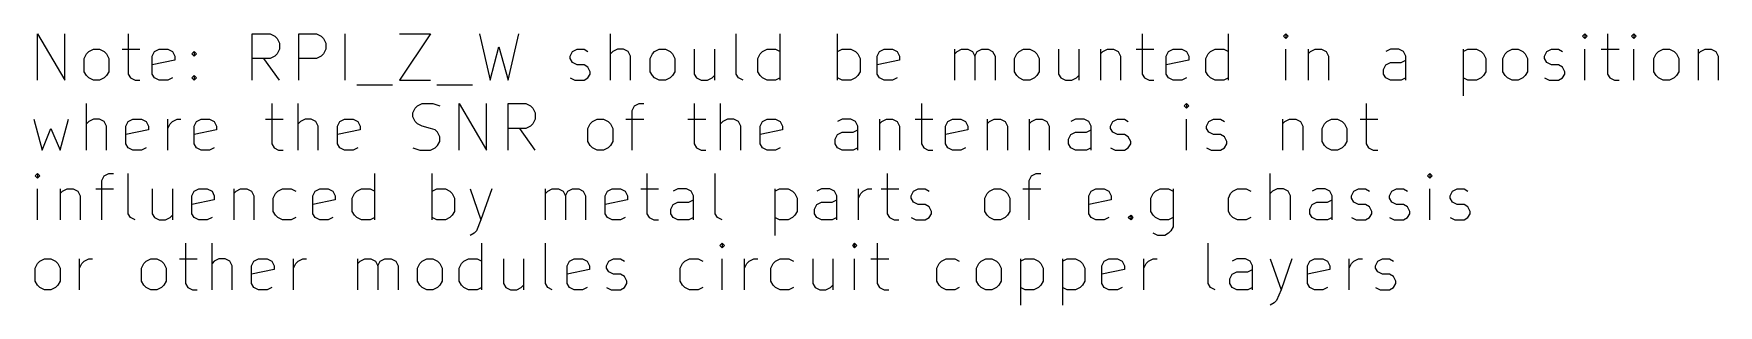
# Model space of a CAD drawing. Extents: x 10 to 287, y -200 to -10.
# Drawn here: x 164.1 to 219.3, y -70.3 to -61.4 of the extents above; entities that cross this region are included whole.
import ezdxf

# ---------------------------------------------------------------- set-up
doc = ezdxf.new("R2010")
doc.units = 0
doc.header["$MEASUREMENT"] = 0
doc.layers.add('WHITE', color=7, linetype='CONTINUOUS')

msp = doc.modelspace()

# ---------------------------------------------------------------- linework, layer by layer
at = {"layer": 'White'}
for p, q in [((164.186, -62.9158), (164.186, -61.3918)), ((164.186, -61.3918), (165.075, -62.9158)), ((165.075, -62.9158), (165.075, -61.3918)), ((167.157, -61.3918), (167.157, -62.7126)), ((171.221, -62.9158), (171.221, -61.3918)), ((171.221, -61.3918), (171.806, -61.3918)), ((171.806, -61.3918), (171.958, -61.468)), ((171.958, -61.468), (172.034, -61.5442)), ((172.034, -61.5442), (172.11, -61.6966)), ((172.11, -61.6966), (172.11, -61.8998)), ((172.745, -62.9158), (172.745, -61.3918)), ((172.745, -61.3918), (173.33, -61.3918)), ((173.33, -61.3918), (173.482, -61.468)), ((173.482, -61.468), (173.558, -61.5442)), ((173.558, -61.5442), (173.634, -61.6966)), ((173.634, -61.6966), (173.634, -61.8998)), ((174.269, -62.9158), (174.269, -61.3918)), ((176.047, -61.3918), (177.063, -61.3918)), ((177.063, -61.3918), (176.047, -62.9158)), ((178.664, -61.3918), (179.019, -62.9158)), ((179.603, -62.9158), (179.959, -61.3918)), ((182.956, -62.9158), (182.956, -61.3918)), ((187.071, -62.7126), (187.071, -61.3918)), ((188.519, -62.9158), (188.519, -61.3918)), ((190.398, -62.9158), (190.398, -61.3918)), ((200.381, -61.3918), (200.381, -62.7126)), ((203.2, -62.9158), (203.2, -61.3918)), ((205.08, -61.3918), (205.003, -61.468)), ((205.003, -61.468), (205.08, -61.5442)), ((205.156, -61.468), (205.08, -61.3918)), ((205.08, -61.3918), (205.08, -61.5442)), ((205.08, -61.5442), (205.156, -61.468)), ((214.884, -61.3918), (214.808, -61.468)), ((214.808, -61.468), (214.884, -61.5442)), ((214.96, -61.468), (214.884, -61.3918)), ((214.884, -61.3918), (214.884, -61.5442)), ((214.884, -61.5442), (214.96, -61.468)), ((215.621, -61.3918), (215.621, -62.7126)), ((216.484, -61.3918), (216.408, -61.468)), ((216.408, -61.468), (216.484, -61.5442)), ((216.56, -61.468), (216.484, -61.3918)), ((216.484, -61.3918), (216.484, -61.5442)), ((216.484, -61.5442), (216.56, -61.468)), ((165.71, -62.2046), (165.786, -62.0522)), ((165.71, -62.6364), (165.71, -62.2046)), ((165.786, -62.0522), (165.862, -61.976)), ((165.862, -61.976), (166.014, -61.8998)), ((166.014, -61.8998), (166.218, -61.8998)), ((166.218, -61.8998), (166.37, -61.976)), ((166.37, -61.976), (166.446, -62.0522)), ((166.446, -62.0522), (166.522, -62.2046)), ((166.522, -62.2046), (166.522, -62.6364)), ((166.954, -61.8998), (167.538, -61.8998)), ((167.945, -62.1284), (168.021, -61.976)), ((167.945, -62.7126), (167.945, -62.1284)), ((168.681, -62.2554), (167.945, -62.4078)), ((168.021, -61.976), (168.173, -61.8998)), ((168.173, -61.8998), (168.453, -61.8998)), ((168.453, -61.8998), (168.605, -61.976)), ((168.605, -61.976), (168.681, -62.1284)), ((168.681, -62.1284), (168.681, -62.2554)), ((169.24, -62.0522), (169.316, -61.976)), ((169.316, -62.1284), (169.24, -62.0522)), ((169.316, -61.976), (169.393, -62.0522)), ((169.316, -61.976), (169.316, -62.1284)), ((169.393, -62.0522), (169.316, -62.1284)), ((171.806, -62.2046), (171.221, -62.2046)), ((172.11, -62.9158), (171.602, -62.2046)), ((171.958, -62.1284), (171.806, -62.2046)), ((172.034, -62.0522), (171.958, -62.1284)), ((172.11, -61.8998), (172.034, -62.0522)), ((173.33, -62.2046), (172.745, -62.2046)), ((173.482, -62.1284), (173.33, -62.2046)), ((173.558, -62.0522), (173.482, -62.1284)), ((173.634, -61.8998), (173.558, -62.0522)), ((179.019, -62.9158), (179.299, -61.8236)), ((179.299, -61.8236), (179.603, -62.9158)), ((181.635, -62.1284), (181.712, -61.976)), ((181.635, -62.2046), (181.635, -62.1284)), ((181.712, -62.3316), (181.635, -62.2046)), ((181.712, -61.976), (181.864, -61.8998)), ((181.864, -62.4078), (181.712, -62.3316)), ((181.864, -61.8998), (182.093, -61.8998)), ((182.093, -61.8998), (182.22, -61.976)), ((183.032, -61.976), (182.956, -62.0522)), ((183.185, -61.8998), (183.032, -61.976)), ((183.388, -61.8998), (183.185, -61.8998)), ((183.54, -61.976), (183.388, -61.8998)), ((183.617, -62.1284), (183.54, -61.976)), ((183.617, -62.9158), (183.617, -62.1284)), ((184.252, -62.2046), (184.328, -62.0522)), ((184.252, -62.6364), (184.252, -62.2046)), ((184.328, -62.0522), (184.404, -61.976)), ((184.404, -61.976), (184.556, -61.8998)), ((184.556, -61.8998), (184.76, -61.8998)), ((184.76, -61.8998), (184.912, -61.976)), ((184.912, -61.976), (184.988, -62.0522)), ((184.988, -62.0522), (185.064, -62.2046)), ((185.064, -62.2046), (185.064, -62.6364)), ((185.699, -61.8998), (185.699, -62.7126)), ((186.36, -61.8998), (186.36, -62.9158)), ((187.782, -62.2046), (187.858, -62.0522)), ((187.782, -62.6364), (187.782, -62.2046)), ((187.858, -62.0522), (187.935, -61.976)), ((187.935, -61.976), (188.087, -61.8998)), ((188.087, -61.8998), (188.366, -61.8998)), ((188.366, -61.8998), (188.519, -61.976)), ((190.398, -61.976), (190.551, -61.8998)), ((190.551, -61.8998), (190.83, -61.8998)), ((190.83, -61.8998), (190.983, -61.976)), ((190.983, -61.976), (191.059, -62.0522)), ((191.059, -62.0522), (191.135, -62.2046)), ((191.135, -62.2046), (191.135, -62.6364)), ((191.694, -62.1284), (191.77, -61.976)), ((191.694, -62.7126), (191.694, -62.1284)), ((192.43, -62.2554), (191.694, -62.4078)), ((191.77, -61.976), (191.922, -61.8998)), ((191.922, -61.8998), (192.202, -61.8998)), ((192.202, -61.8998), (192.354, -61.976)), ((192.354, -61.976), (192.43, -62.1284)), ((192.43, -62.1284), (192.43, -62.2554)), ((194.234, -62.9158), (194.234, -61.8998)), ((194.234, -62.0522), (194.31, -61.976)), ((194.31, -61.976), (194.462, -61.8998)), ((194.462, -61.8998), (194.666, -61.8998)), ((194.666, -61.8998), (194.818, -61.976)), ((194.818, -61.976), (194.894, -62.1284)), ((194.894, -62.1284), (194.97, -61.976)), ((194.894, -62.1284), (194.894, -62.9158)), ((194.97, -61.976), (195.123, -61.8998)), ((195.123, -61.8998), (195.326, -61.8998)), ((195.326, -61.8998), (195.478, -61.976)), ((195.478, -61.976), (195.555, -62.1284)), ((195.555, -62.1284), (195.555, -62.9158)), ((196.19, -62.2046), (196.266, -62.0522)), ((196.19, -62.6364), (196.19, -62.2046)), ((196.266, -62.0522), (196.342, -61.976)), ((196.342, -61.976), (196.494, -61.8998)), ((196.494, -61.8998), (196.698, -61.8998)), ((196.698, -61.8998), (196.85, -61.976)), ((196.85, -61.976), (196.926, -62.0522)), ((196.926, -62.0522), (197.002, -62.2046)), ((197.002, -62.2046), (197.002, -62.6364)), ((197.637, -61.8998), (197.637, -62.7126)), ((198.298, -61.8998), (198.298, -62.9158)), ((199.009, -61.8998), (199.009, -62.9158)), ((199.009, -62.0522), (199.085, -61.976)), ((199.085, -61.976), (199.238, -61.8998)), ((199.238, -61.8998), (199.441, -61.8998)), ((199.441, -61.8998), (199.593, -61.976)), ((199.593, -61.976), (199.669, -62.1284)), ((199.669, -62.1284), (199.669, -62.9158)), ((200.177, -61.8998), (200.762, -61.8998)), ((201.168, -62.1284), (201.244, -61.976)), ((201.168, -62.7126), (201.168, -62.1284)), ((201.905, -62.2554), (201.168, -62.4078)), ((201.244, -61.976), (201.397, -61.8998)), ((201.397, -61.8998), (201.676, -61.8998)), ((201.676, -61.8998), (201.828, -61.976)), ((201.828, -61.976), (201.905, -62.1284)), ((201.905, -62.1284), (201.905, -62.2554)), ((202.463, -62.2046), (202.54, -62.0522)), ((202.463, -62.6364), (202.463, -62.2046)), ((202.54, -62.0522), (202.616, -61.976)), ((202.616, -61.976), (202.768, -61.8998)), ((202.768, -61.8998), (203.048, -61.8998)), ((203.048, -61.8998), (203.2, -61.976)), ((205.08, -62.9158), (205.08, -61.8998)), ((205.816, -61.8998), (205.816, -62.9158)), ((205.816, -62.0522), (205.892, -61.976)), ((205.892, -61.976), (206.045, -61.8998)), ((206.045, -61.8998), (206.248, -61.8998)), ((206.248, -61.8998), (206.4, -61.976)), ((206.4, -61.976), (206.477, -62.1284)), ((206.477, -62.1284), (206.477, -62.9158)), ((208.509, -61.8998), (208.356, -61.976)), ((208.356, -62.4078), (208.509, -62.3316)), ((208.788, -61.8998), (208.509, -61.8998)), ((208.509, -62.3316), (208.864, -62.3316)), ((208.94, -61.976), (208.788, -61.8998)), ((208.864, -62.3316), (209.017, -62.2554)), ((209.017, -62.1284), (208.94, -61.976)), ((209.017, -62.9158), (209.017, -62.1284)), ((210.896, -61.8998), (210.896, -63.4238)), ((210.896, -61.976), (211.049, -61.8998)), ((211.049, -61.8998), (211.328, -61.8998)), ((211.328, -61.8998), (211.48, -61.976)), ((211.48, -61.976), (211.557, -62.0522)), ((211.557, -62.0522), (211.633, -62.2046)), ((211.633, -62.2046), (211.633, -62.6364)), ((212.192, -62.2046), (212.268, -62.0522)), ((212.192, -62.6364), (212.192, -62.2046)), ((212.268, -62.0522), (212.344, -61.976)), ((212.344, -61.976), (212.496, -61.8998)), ((212.496, -61.8998), (212.7, -61.8998)), ((212.7, -61.8998), (212.852, -61.976)), ((212.852, -61.976), (212.928, -62.0522)), ((212.928, -62.0522), (213.004, -62.2046)), ((213.004, -62.2046), (213.004, -62.6364)), ((213.563, -62.1284), (213.639, -61.976)), ((213.563, -62.2046), (213.563, -62.1284)), ((213.639, -62.3316), (213.563, -62.2046)), ((213.639, -61.976), (213.792, -61.8998)), ((213.792, -62.4078), (213.639, -62.3316)), ((213.792, -61.8998), (214.02, -61.8998)), ((214.02, -61.8998), (214.147, -61.976)), ((214.884, -62.9158), (214.884, -61.8998)), ((215.417, -61.8998), (216.002, -61.8998)), ((216.484, -62.9158), (216.484, -61.8998)), ((217.145, -62.2046), (217.221, -62.0522)), ((217.145, -62.6364), (217.145, -62.2046)), ((217.221, -62.0522), (217.297, -61.976)), ((217.297, -61.976), (217.449, -61.8998)), ((217.449, -61.8998), (217.653, -61.8998)), ((217.653, -61.8998), (217.805, -61.976)), ((217.805, -61.976), (217.881, -62.0522)), ((217.881, -62.0522), (217.957, -62.2046)), ((217.957, -62.2046), (217.957, -62.6364)), ((218.592, -61.8998), (218.592, -62.9158)), ((218.592, -62.0522), (218.669, -61.976)), ((218.669, -61.976), (218.821, -61.8998)), ((218.821, -61.8998), (219.024, -61.8998)), ((219.024, -61.8998), (219.177, -61.976)), ((219.177, -61.976), (219.253, -62.1284)), ((219.253, -62.1284), (219.253, -62.9158)), ((165.786, -62.7634), (165.71, -62.6364)), ((165.862, -62.8396), (165.786, -62.7634)), ((166.014, -62.9158), (165.862, -62.8396)), ((166.218, -62.9158), (166.014, -62.9158)), ((166.37, -62.8396), (166.218, -62.9158)), ((166.446, -62.7634), (166.37, -62.8396)), ((166.522, -62.6364), (166.446, -62.7634)), ((167.157, -62.7126), (167.234, -62.8396)), ((167.234, -62.8396), (167.386, -62.9158)), ((167.386, -62.9158), (167.538, -62.9158)), ((168.021, -62.8396), (167.945, -62.7126)), ((168.173, -62.9158), (168.021, -62.8396)), ((168.453, -62.9158), (168.173, -62.9158)), ((168.605, -62.8396), (168.453, -62.9158)), ((169.24, -62.8396), (169.316, -62.7634)), ((169.316, -62.9158), (169.24, -62.8396)), ((169.316, -62.7634), (169.393, -62.8396)), ((169.316, -62.7634), (169.316, -62.9158)), ((169.393, -62.8396), (169.316, -62.9158)), ((176.047, -62.9158), (177.063, -62.9158)), ((181.635, -62.8396), (181.788, -62.9158)), ((181.788, -62.9158), (182.093, -62.9158)), ((182.093, -62.4078), (181.864, -62.4078)), ((182.22, -62.484), (182.093, -62.4078)), ((182.093, -62.9158), (182.22, -62.8396)), ((182.296, -62.6364), (182.22, -62.484)), ((182.22, -62.8396), (182.296, -62.7126)), ((182.296, -62.7126), (182.296, -62.6364)), ((184.328, -62.7634), (184.252, -62.6364)), ((184.404, -62.8396), (184.328, -62.7634)), ((184.556, -62.9158), (184.404, -62.8396)), ((184.76, -62.9158), (184.556, -62.9158)), ((184.912, -62.8396), (184.76, -62.9158)), ((184.988, -62.7634), (184.912, -62.8396)), ((185.064, -62.6364), (184.988, -62.7634)), ((185.699, -62.7126), (185.776, -62.8396)), ((185.776, -62.8396), (185.928, -62.9158)), ((185.928, -62.9158), (186.131, -62.9158)), ((186.131, -62.9158), (186.284, -62.8396)), ((186.284, -62.8396), (186.36, -62.7634)), ((187.147, -62.8396), (187.071, -62.7126)), ((187.3, -62.9158), (187.147, -62.8396)), ((187.858, -62.7634), (187.782, -62.6364)), ((187.935, -62.8396), (187.858, -62.7634)), ((188.087, -62.9158), (187.935, -62.8396)), ((188.366, -62.9158), (188.087, -62.9158)), ((188.519, -62.8396), (188.366, -62.9158)), ((190.551, -62.9158), (190.398, -62.8396)), ((190.83, -62.9158), (190.551, -62.9158)), ((190.983, -62.8396), (190.83, -62.9158)), ((191.059, -62.7634), (190.983, -62.8396)), ((191.135, -62.6364), (191.059, -62.7634)), ((191.77, -62.8396), (191.694, -62.7126)), ((191.922, -62.9158), (191.77, -62.8396)), ((192.202, -62.9158), (191.922, -62.9158)), ((192.354, -62.8396), (192.202, -62.9158)), ((196.266, -62.7634), (196.19, -62.6364)), ((196.342, -62.8396), (196.266, -62.7634)), ((196.494, -62.9158), (196.342, -62.8396)), ((196.698, -62.9158), (196.494, -62.9158)), ((196.85, -62.8396), (196.698, -62.9158)), ((196.926, -62.7634), (196.85, -62.8396)), ((197.002, -62.6364), (196.926, -62.7634)), ((197.637, -62.7126), (197.714, -62.8396)), ((197.714, -62.8396), (197.866, -62.9158)), ((197.866, -62.9158), (198.069, -62.9158)), ((198.069, -62.9158), (198.222, -62.8396)), ((198.222, -62.8396), (198.298, -62.7634)), ((200.381, -62.7126), (200.457, -62.8396)), ((200.457, -62.8396), (200.609, -62.9158)), ((200.609, -62.9158), (200.762, -62.9158)), ((201.244, -62.8396), (201.168, -62.7126)), ((201.397, -62.9158), (201.244, -62.8396)), ((201.676, -62.9158), (201.397, -62.9158)), ((201.828, -62.8396), (201.676, -62.9158)), ((202.54, -62.7634), (202.463, -62.6364)), ((202.616, -62.8396), (202.54, -62.7634)), ((202.768, -62.9158), (202.616, -62.8396)), ((203.048, -62.9158), (202.768, -62.9158)), ((203.2, -62.8396), (203.048, -62.9158)), ((208.28, -62.5602), (208.356, -62.4078)), ((208.28, -62.7126), (208.28, -62.5602)), ((208.356, -62.8396), (208.28, -62.7126)), ((208.509, -62.9158), (208.356, -62.8396)), ((208.864, -62.9158), (208.509, -62.9158)), ((209.017, -62.8396), (208.864, -62.9158)), ((211.049, -62.9158), (210.896, -62.8396)), ((211.328, -62.9158), (211.049, -62.9158)), ((211.48, -62.8396), (211.328, -62.9158)), ((211.557, -62.7634), (211.48, -62.8396)), ((211.633, -62.6364), (211.557, -62.7634)), ((212.268, -62.7634), (212.192, -62.6364)), ((212.344, -62.8396), (212.268, -62.7634)), ((212.496, -62.9158), (212.344, -62.8396)), ((212.7, -62.9158), (212.496, -62.9158)), ((212.852, -62.8396), (212.7, -62.9158)), ((212.928, -62.7634), (212.852, -62.8396)), ((213.004, -62.6364), (212.928, -62.7634)), ((213.563, -62.8396), (213.716, -62.9158)), ((213.716, -62.9158), (214.02, -62.9158)), ((214.02, -62.4078), (213.792, -62.4078)), ((214.147, -62.484), (214.02, -62.4078)), ((214.02, -62.9158), (214.147, -62.8396)), ((214.224, -62.6364), (214.147, -62.484)), ((214.147, -62.8396), (214.224, -62.7126)), ((214.224, -62.7126), (214.224, -62.6364)), ((215.621, -62.7126), (215.697, -62.8396)), ((215.697, -62.8396), (215.849, -62.9158)), ((215.849, -62.9158), (216.002, -62.9158)), ((217.221, -62.7634), (217.145, -62.6364)), ((217.297, -62.8396), (217.221, -62.7634)), ((217.449, -62.9158), (217.297, -62.8396)), ((217.653, -62.9158), (217.449, -62.9158)), ((217.805, -62.8396), (217.653, -62.9158)), ((217.881, -62.7634), (217.805, -62.8396)), ((217.957, -62.6364), (217.881, -62.7634)), ((174.65, -63.0682), (175.819, -63.0682)), ((177.267, -63.0682), (178.435, -63.0682)), ((165.786, -65.2018), (165.786, -63.6778)), ((171.856, -63.6778), (171.856, -64.9986)), ((172.72, -65.2018), (172.72, -63.6778)), ((176.479, -63.9826), (176.555, -63.8302)), ((176.479, -64.1096), (176.479, -63.9826)), ((176.555, -63.8302), (176.632, -63.754)), ((176.632, -63.754), (176.784, -63.6778)), ((176.784, -63.6778), (177.14, -63.6778)), ((177.14, -63.6778), (177.368, -63.754)), ((178.003, -65.2018), (178.003, -63.6778)), ((178.003, -63.6778), (178.892, -65.2018)), ((178.892, -65.2018), (178.892, -63.6778)), ((179.603, -65.2018), (179.603, -63.6778)), ((179.603, -63.6778), (180.188, -63.6778)), ((180.188, -63.6778), (180.34, -63.754)), ((180.34, -63.754), (180.416, -63.8302)), ((180.416, -63.8302), (180.492, -63.9826)), ((180.492, -63.9826), (180.492, -64.1858)), ((183.667, -63.9064), (183.744, -63.754)), ((183.667, -65.2018), (183.667, -63.9064)), ((183.744, -63.754), (183.896, -63.6778)), ((183.896, -63.6778), (184.048, -63.6778)), ((185.699, -63.6778), (185.699, -64.9986)), ((186.563, -65.2018), (186.563, -63.6778)), ((193.142, -63.6778), (193.142, -64.9986)), ((201.828, -63.6778), (201.752, -63.754)), ((201.752, -63.754), (201.828, -63.8302)), ((201.905, -63.754), (201.828, -63.6778)), ((201.828, -63.6778), (201.828, -63.8302)), ((201.828, -63.8302), (201.905, -63.754)), ((207.721, -63.6778), (207.721, -64.9986)), ((164.059, -64.1858), (164.338, -65.2018)), ((164.338, -65.2018), (164.617, -64.4906)), ((164.617, -64.4906), (164.922, -65.2018)), ((164.922, -65.2018), (165.202, -64.1858)), ((165.862, -64.262), (165.786, -64.3382)), ((166.014, -64.1858), (165.862, -64.262)), ((166.218, -64.1858), (166.014, -64.1858)), ((166.37, -64.262), (166.218, -64.1858)), ((166.446, -64.4144), (166.37, -64.262)), ((166.446, -65.2018), (166.446, -64.4144)), ((167.081, -64.4144), (167.157, -64.262)), ((167.081, -64.9986), (167.081, -64.4144)), ((167.818, -64.5414), (167.081, -64.6938)), ((167.157, -64.262), (167.31, -64.1858)), ((167.31, -64.1858), (167.589, -64.1858)), ((167.589, -64.1858), (167.742, -64.262)), ((167.742, -64.262), (167.818, -64.4144)), ((167.818, -64.4144), (167.818, -64.5414)), ((168.453, -65.2018), (168.453, -64.1858)), ((168.453, -64.4906), (168.529, -64.3382)), ((168.529, -64.3382), (168.605, -64.262)), ((168.605, -64.262), (168.758, -64.1858)), ((168.758, -64.1858), (168.885, -64.1858)), ((169.316, -64.4144), (169.393, -64.262)), ((169.316, -64.9986), (169.316, -64.4144)), ((170.053, -64.5414), (169.316, -64.6938)), ((169.393, -64.262), (169.545, -64.1858)), ((169.545, -64.1858), (169.824, -64.1858)), ((169.824, -64.1858), (169.977, -64.262)), ((169.977, -64.262), (170.053, -64.4144)), ((170.053, -64.4144), (170.053, -64.5414)), ((171.653, -64.1858), (172.237, -64.1858)), ((172.796, -64.262), (172.72, -64.3382)), ((172.949, -64.1858), (172.796, -64.262)), ((173.152, -64.1858), (172.949, -64.1858)), ((173.304, -64.262), (173.152, -64.1858)), ((173.38, -64.4144), (173.304, -64.262)), ((173.38, -65.2018), (173.38, -64.4144)), ((174.015, -64.4144), (174.092, -64.262)), ((174.015, -64.9986), (174.015, -64.4144)), ((174.752, -64.5414), (174.015, -64.6938)), ((174.092, -64.262), (174.244, -64.1858)), ((174.244, -64.1858), (174.523, -64.1858)), ((174.523, -64.1858), (174.676, -64.262)), ((174.676, -64.262), (174.752, -64.4144)), ((174.752, -64.4144), (174.752, -64.5414)), ((176.555, -64.262), (176.479, -64.1096)), ((176.632, -64.3382), (176.555, -64.262)), ((176.784, -64.4144), (176.632, -64.3382)), ((177.063, -64.4906), (176.784, -64.4144)), ((177.216, -64.5414), (177.063, -64.4906)), ((177.292, -64.6176), (177.216, -64.5414)), ((180.188, -64.4906), (179.603, -64.4906)), ((180.492, -65.2018), (179.984, -64.4906)), ((180.34, -64.4144), (180.188, -64.4906)), ((180.416, -64.3382), (180.34, -64.4144)), ((180.492, -64.1858), (180.416, -64.3382)), ((182.22, -64.4906), (182.296, -64.3382)), ((182.22, -64.9224), (182.22, -64.4906)), ((182.296, -64.3382), (182.372, -64.262)), ((182.372, -64.262), (182.524, -64.1858)), ((182.524, -64.1858), (182.728, -64.1858)), ((182.728, -64.1858), (182.88, -64.262)), ((182.88, -64.262), (182.956, -64.3382)), ((182.956, -64.3382), (183.032, -64.4906)), ((183.032, -64.4906), (183.032, -64.9224)), ((183.464, -64.1858), (184.048, -64.1858)), ((185.496, -64.1858), (186.08, -64.1858)), ((186.639, -64.262), (186.563, -64.3382)), ((186.792, -64.1858), (186.639, -64.262)), ((186.995, -64.1858), (186.792, -64.1858)), ((187.147, -64.262), (186.995, -64.1858)), ((187.223, -64.4144), (187.147, -64.262)), ((187.223, -65.2018), (187.223, -64.4144)), ((187.858, -64.4144), (187.935, -64.262)), ((187.858, -64.9986), (187.858, -64.4144)), ((188.595, -64.5414), (187.858, -64.6938)), ((187.935, -64.262), (188.087, -64.1858)), ((188.087, -64.1858), (188.366, -64.1858)), ((188.366, -64.1858), (188.519, -64.262)), ((188.519, -64.262), (188.595, -64.4144)), ((188.595, -64.4144), (188.595, -64.5414)), ((190.551, -64.1858), (190.398, -64.262)), ((190.83, -64.1858), (190.551, -64.1858)), ((190.983, -64.262), (190.83, -64.1858)), ((190.906, -64.6176), (191.059, -64.5414)), ((191.059, -64.4144), (190.983, -64.262)), ((191.059, -65.2018), (191.059, -64.4144)), ((191.77, -64.1858), (191.77, -65.2018)), ((191.77, -64.3382), (191.846, -64.262)), ((191.846, -64.262), (191.999, -64.1858)), ((191.999, -64.1858), (192.202, -64.1858)), ((192.202, -64.1858), (192.354, -64.262)), ((192.354, -64.262), (192.43, -64.4144)), ((192.43, -64.4144), (192.43, -65.2018)), ((192.938, -64.1858), (193.523, -64.1858)), ((193.929, -64.4144), (194.005, -64.262)), ((193.929, -64.9986), (193.929, -64.4144)), ((194.666, -64.5414), (193.929, -64.6938)), ((194.005, -64.262), (194.158, -64.1858)), ((194.158, -64.1858), (194.437, -64.1858)), ((194.437, -64.1858), (194.589, -64.262)), ((194.589, -64.262), (194.666, -64.4144)), ((194.666, -64.4144), (194.666, -64.5414)), ((195.301, -64.1858), (195.301, -65.2018)), ((195.301, -64.3382), (195.377, -64.262)), ((195.377, -64.262), (195.529, -64.1858)), ((195.529, -64.1858), (195.732, -64.1858)), ((195.732, -64.1858), (195.885, -64.262)), ((195.885, -64.262), (195.961, -64.4144)), ((195.961, -64.4144), (195.961, -65.2018)), ((196.672, -64.1858), (196.672, -65.2018)), ((196.672, -64.3382), (196.748, -64.262)), ((196.748, -64.262), (196.901, -64.1858)), ((196.901, -64.1858), (197.104, -64.1858)), ((197.104, -64.1858), (197.256, -64.262)), ((197.256, -64.262), (197.333, -64.4144)), ((197.333, -64.4144), (197.333, -65.2018)), ((198.196, -64.1858), (198.044, -64.262)), ((198.476, -64.1858), (198.196, -64.1858)), ((198.628, -64.262), (198.476, -64.1858)), ((198.552, -64.6176), (198.704, -64.5414)), ((198.704, -64.4144), (198.628, -64.262)), ((198.704, -65.2018), (198.704, -64.4144)), ((199.339, -64.4144), (199.415, -64.262)), ((199.339, -64.4906), (199.339, -64.4144)), ((199.415, -64.6176), (199.339, -64.4906)), ((199.415, -64.262), (199.568, -64.1858)), ((199.568, -64.1858), (199.796, -64.1858)), ((199.796, -64.1858), (199.923, -64.262)), ((201.828, -65.2018), (201.828, -64.1858)), ((202.489, -64.4144), (202.565, -64.262)), ((202.489, -64.4906), (202.489, -64.4144)), ((202.565, -64.6176), (202.489, -64.4906)), ((202.565, -64.262), (202.717, -64.1858)), ((202.717, -64.1858), (202.946, -64.1858)), ((202.946, -64.1858), (203.073, -64.262)), ((204.978, -64.1858), (204.978, -65.2018)), ((204.978, -64.3382), (205.054, -64.262)), ((205.054, -64.262), (205.207, -64.1858)), ((205.207, -64.1858), (205.41, -64.1858)), ((205.41, -64.1858), (205.562, -64.262)), ((205.562, -64.262), (205.638, -64.4144)), ((205.638, -64.4144), (205.638, -65.2018)), ((206.273, -64.4906), (206.35, -64.3382)), ((206.273, -64.9224), (206.273, -64.4906)), ((206.35, -64.3382), (206.426, -64.262)), ((206.426, -64.262), (206.578, -64.1858)), ((206.578, -64.1858), (206.781, -64.1858)), ((206.781, -64.1858), (206.934, -64.262)), ((206.934, -64.262), (207.01, -64.3382)), ((207.01, -64.3382), (207.086, -64.4906)), ((207.086, -64.4906), (207.086, -64.9224)), ((207.518, -64.1858), (208.102, -64.1858)), ((167.157, -65.1256), (167.081, -64.9986)), ((167.31, -65.2018), (167.157, -65.1256)), ((167.742, -65.1256), (167.589, -65.2018)), ((169.393, -65.1256), (169.316, -64.9986)), ((169.545, -65.2018), (169.393, -65.1256)), ((169.977, -65.1256), (169.824, -65.2018)), ((171.856, -64.9986), (171.933, -65.1256)), ((171.933, -65.1256), (172.085, -65.2018)), ((174.092, -65.1256), (174.015, -64.9986)), ((174.244, -65.2018), (174.092, -65.1256)), ((174.676, -65.1256), (174.523, -65.2018)), ((176.479, -65.1256), (176.708, -65.2018)), ((177.063, -65.2018), (177.216, -65.1256)), ((177.216, -65.1256), (177.292, -65.0494)), ((177.368, -64.77), (177.292, -64.6176)), ((177.292, -65.0494), (177.368, -64.9224)), ((177.368, -64.9224), (177.368, -64.77)), ((182.296, -65.0494), (182.22, -64.9224)), ((182.372, -65.1256), (182.296, -65.0494)), ((182.524, -65.2018), (182.372, -65.1256)), ((182.88, -65.1256), (182.728, -65.2018)), ((182.956, -65.0494), (182.88, -65.1256)), ((183.032, -64.9224), (182.956, -65.0494)), ((185.699, -64.9986), (185.776, -65.1256)), ((185.776, -65.1256), (185.928, -65.2018)), ((187.935, -65.1256), (187.858, -64.9986)), ((188.087, -65.2018), (187.935, -65.1256)), ((188.519, -65.1256), (188.366, -65.2018)), ((190.322, -64.8462), (190.398, -64.6938)), ((190.322, -64.9986), (190.322, -64.8462)), ((190.398, -65.1256), (190.322, -64.9986)), ((190.398, -64.6938), (190.551, -64.6176)), ((190.551, -65.2018), (190.398, -65.1256)), ((190.551, -64.6176), (190.906, -64.6176)), ((191.059, -65.1256), (190.906, -65.2018)), ((193.142, -64.9986), (193.218, -65.1256)), ((193.218, -65.1256), (193.37, -65.2018)), ((194.005, -65.1256), (193.929, -64.9986)), ((194.158, -65.2018), (194.005, -65.1256)), ((194.589, -65.1256), (194.437, -65.2018)), ((197.968, -64.8462), (198.044, -64.6938)), ((197.968, -64.9986), (197.968, -64.8462)), ((198.044, -65.1256), (197.968, -64.9986)), ((198.044, -64.6938), (198.196, -64.6176)), ((198.196, -65.2018), (198.044, -65.1256)), ((198.196, -64.6176), (198.552, -64.6176)), ((198.704, -65.1256), (198.552, -65.2018)), ((199.339, -65.1256), (199.492, -65.2018)), ((199.568, -64.6938), (199.415, -64.6176)), ((199.796, -64.6938), (199.568, -64.6938)), ((199.923, -64.77), (199.796, -64.6938)), ((199.796, -65.2018), (199.923, -65.1256)), ((200, -64.9224), (199.923, -64.77)), ((199.923, -65.1256), (200, -64.9986)), ((200, -64.9986), (200, -64.9224)), ((202.489, -65.1256), (202.641, -65.2018)), ((202.717, -64.6938), (202.565, -64.6176)), ((202.946, -64.6938), (202.717, -64.6938)), ((203.073, -64.77), (202.946, -64.6938)), ((202.946, -65.2018), (203.073, -65.1256)), ((203.149, -64.9224), (203.073, -64.77)), ((203.073, -65.1256), (203.149, -64.9986)), ((203.149, -64.9986), (203.149, -64.9224)), ((206.35, -65.0494), (206.273, -64.9224)), ((206.426, -65.1256), (206.35, -65.0494)), ((206.578, -65.2018), (206.426, -65.1256)), ((206.934, -65.1256), (206.781, -65.2018)), ((207.01, -65.0494), (206.934, -65.1256)), ((207.086, -64.9224), (207.01, -65.0494)), ((207.721, -64.9986), (207.797, -65.1256)), ((207.797, -65.1256), (207.95, -65.2018)), ((167.589, -65.2018), (167.31, -65.2018)), ((169.824, -65.2018), (169.545, -65.2018)), ((172.085, -65.2018), (172.237, -65.2018)), ((174.523, -65.2018), (174.244, -65.2018)), ((176.708, -65.2018), (177.063, -65.2018)), ((182.728, -65.2018), (182.524, -65.2018)), ((185.928, -65.2018), (186.08, -65.2018)), ((188.366, -65.2018), (188.087, -65.2018)), ((190.906, -65.2018), (190.551, -65.2018)), ((193.37, -65.2018), (193.523, -65.2018)), ((194.437, -65.2018), (194.158, -65.2018)), ((198.552, -65.2018), (198.196, -65.2018)), ((199.492, -65.2018), (199.796, -65.2018)), ((202.641, -65.2018), (202.946, -65.2018)), ((206.781, -65.2018), (206.578, -65.2018)), ((207.95, -65.2018), (208.102, -65.2018)), ((164.186, -65.9638), (164.109, -66.04)), ((164.109, -66.04), (164.186, -66.1162)), ((164.262, -66.04), (164.186, -65.9638)), ((164.186, -65.9638), (164.186, -66.1162)), ((164.186, -66.1162), (164.262, -66.04)), ((166.294, -66.1924), (166.37, -66.04)), ((166.294, -67.4878), (166.294, -66.1924)), ((166.37, -66.04), (166.522, -65.9638)), ((166.522, -65.9638), (166.675, -65.9638)), ((167.157, -67.2846), (167.157, -65.9638)), ((175.235, -67.4878), (175.235, -65.9638)), ((177.114, -67.4878), (177.114, -65.9638)), ((184.15, -65.9638), (184.15, -67.2846)), ((186.385, -67.2846), (186.385, -65.9638)), ((192.024, -65.9638), (192.024, -67.2846)), ((196.672, -66.1924), (196.748, -66.04)), ((196.672, -67.4878), (196.672, -66.1924)), ((196.748, -66.04), (196.901, -65.9638)), ((196.901, -65.9638), (197.053, -65.9638)), ((204.572, -67.4878), (204.572, -65.9638)), ((209.804, -65.9638), (209.728, -66.04)), ((209.728, -66.04), (209.804, -66.1162)), ((209.88, -66.04), (209.804, -65.9638)), ((209.804, -65.9638), (209.804, -66.1162)), ((209.804, -66.1162), (209.88, -66.04)), ((164.186, -67.4878), (164.186, -66.4718)), ((164.922, -66.4718), (164.922, -67.4878)), ((164.922, -66.6242), (164.998, -66.548)), ((164.998, -66.548), (165.151, -66.4718)), ((165.151, -66.4718), (165.354, -66.4718)), ((165.354, -66.4718), (165.506, -66.548)), ((165.506, -66.548), (165.583, -66.7004)), ((165.583, -66.7004), (165.583, -67.4878)), ((166.091, -66.4718), (166.675, -66.4718)), ((167.945, -66.4718), (167.945, -67.2846)), ((168.605, -66.4718), (168.605, -67.4878)), ((169.24, -66.7004), (169.316, -66.548)), ((169.24, -67.2846), (169.24, -66.7004)), ((169.316, -66.548), (169.469, -66.4718)), ((169.469, -66.4718), (169.748, -66.4718)), ((169.748, -66.4718), (169.901, -66.548)), ((169.901, -66.548), (169.977, -66.7004)), ((169.977, -66.7004), (169.977, -66.8274)), ((170.612, -66.4718), (170.612, -67.4878)), ((170.612, -66.6242), (170.688, -66.548)), ((170.688, -66.548), (170.84, -66.4718)), ((170.84, -66.4718), (171.044, -66.4718)), ((171.044, -66.4718), (171.196, -66.548)), ((171.196, -66.548), (171.272, -66.7004)), ((171.272, -66.7004), (171.272, -67.4878)), ((171.907, -66.7766), (171.983, -66.6242)), ((171.907, -67.2084), (171.907, -66.7766)), ((171.983, -66.6242), (172.06, -66.548)), ((172.06, -66.548), (172.212, -66.4718)), ((172.212, -66.4718), (172.491, -66.4718)), ((172.491, -66.4718), (172.644, -66.548)), ((173.203, -66.7004), (173.279, -66.548)), ((173.203, -67.2846), (173.203, -66.7004)), ((173.279, -66.548), (173.431, -66.4718)), ((173.431, -66.4718), (173.711, -66.4718)), ((173.711, -66.4718), (173.863, -66.548)), ((173.863, -66.548), (173.939, -66.7004)), ((173.939, -66.7004), (173.939, -66.8274)), ((174.498, -66.7766), (174.574, -66.6242)), ((174.498, -67.2084), (174.498, -66.7766)), ((174.574, -66.6242), (174.65, -66.548)), ((174.65, -66.548), (174.803, -66.4718)), ((174.803, -66.4718), (175.082, -66.4718)), ((175.082, -66.4718), (175.235, -66.548)), ((177.114, -66.548), (177.267, -66.4718)), ((177.267, -66.4718), (177.546, -66.4718)), ((177.546, -66.4718), (177.698, -66.548)), ((177.698, -66.548), (177.775, -66.6242)), ((177.775, -66.6242), (177.851, -66.7766)), ((177.851, -66.7766), (177.851, -67.2084)), ((178.359, -66.4718), (178.714, -67.4878)), ((179.07, -66.4718), (178.714, -67.4878)), ((180.823, -67.4878), (180.823, -66.4718)), ((180.823, -66.6242), (180.899, -66.548)), ((180.899, -66.548), (181.051, -66.4718)), ((181.051, -66.4718), (181.254, -66.4718)), ((181.254, -66.4718), (181.407, -66.548)), ((181.407, -66.548), (181.483, -66.7004)), ((181.483, -66.7004), (181.559, -66.548)), ((181.483, -66.7004), (181.483, -67.4878)), ((181.559, -66.548), (181.712, -66.4718)), ((181.712, -66.4718), (181.915, -66.4718)), ((181.915, -66.4718), (182.067, -66.548)), ((182.067, -66.548), (182.143, -66.7004)), ((182.143, -66.7004), (182.143, -67.4878)), ((182.778, -66.7004), (182.855, -66.548)), ((182.778, -67.2846), (182.778, -66.7004)), ((182.855, -66.548), (183.007, -66.4718)), ((183.007, -66.4718), (183.286, -66.4718)), ((183.286, -66.4718), (183.439, -66.548)), ((183.439, -66.548), (183.515, -66.7004)), ((183.515, -66.7004), (183.515, -66.8274)), ((183.947, -66.4718), (184.531, -66.4718)), ((185.166, -66.4718), (185.014, -66.548)), ((185.445, -66.4718), (185.166, -66.4718)), ((185.598, -66.548), (185.445, -66.4718)), ((185.674, -66.7004), (185.598, -66.548)), ((185.674, -67.4878), (185.674, -66.7004)), ((188.341, -66.4718), (188.341, -67.9958)), ((188.341, -66.548), (188.493, -66.4718)), ((188.493, -66.4718), (188.773, -66.4718)), ((188.773, -66.4718), (188.925, -66.548)), ((188.925, -66.548), (189.001, -66.6242)), ((189.001, -66.6242), (189.078, -66.7766)), ((189.078, -66.7766), (189.078, -67.2084)), ((189.865, -66.4718), (189.713, -66.548)), ((190.144, -66.4718), (189.865, -66.4718)), ((190.297, -66.548), (190.144, -66.4718)), ((190.373, -66.7004), (190.297, -66.548)), ((190.373, -67.4878), (190.373, -66.7004)), ((191.084, -67.4878), (191.084, -66.4718)), ((191.084, -66.7766), (191.16, -66.6242)), ((191.16, -66.6242), (191.237, -66.548)), ((191.237, -66.548), (191.389, -66.4718)), ((191.389, -66.4718), (191.516, -66.4718)), ((191.821, -66.4718), (192.405, -66.4718)), ((192.811, -66.7004), (192.888, -66.548)), ((192.811, -66.7766), (192.811, -66.7004)), ((192.888, -66.9036), (192.811, -66.7766)), ((192.888, -66.548), (193.04, -66.4718)), ((193.04, -66.4718), (193.269, -66.4718)), ((193.269, -66.4718), (193.396, -66.548)), ((195.224, -66.7766), (195.301, -66.6242)), ((195.224, -67.2084), (195.224, -66.7766)), ((195.301, -66.6242), (195.377, -66.548)), ((195.377, -66.548), (195.529, -66.4718)), ((195.529, -66.4718), (195.732, -66.4718)), ((195.732, -66.4718), (195.885, -66.548)), ((195.885, -66.548), (195.961, -66.6242)), ((195.961, -66.6242), (196.037, -66.7766)), ((196.037, -66.7766), (196.037, -67.2084)), ((196.469, -66.4718), (197.053, -66.4718)), ((198.628, -66.7004), (198.704, -66.548)), ((198.628, -67.2846), (198.628, -66.7004)), ((198.704, -66.548), (198.857, -66.4718)), ((198.857, -66.4718), (199.136, -66.4718)), ((199.136, -66.4718), (199.288, -66.548)), ((199.288, -66.548), (199.365, -66.7004)), ((199.365, -66.7004), (199.365, -66.8274)), ((200.66, -66.7766), (200.736, -66.6242)), ((200.66, -67.2084), (200.66, -66.7766)), ((200.736, -66.6242), (200.812, -66.548)), ((200.812, -66.548), (200.965, -66.4718)), ((200.965, -66.4718), (201.244, -66.4718)), ((201.244, -66.4718), (201.397, -66.548)), ((201.397, -66.4718), (201.397, -67.7164)), ((203.2, -66.7766), (203.276, -66.6242)), ((203.2, -67.2084), (203.2, -66.7766)), ((203.276, -66.6242), (203.352, -66.548)), ((203.352, -66.548), (203.505, -66.4718)), ((203.505, -66.4718), (203.784, -66.4718)), ((203.784, -66.4718), (203.937, -66.548)), ((204.648, -66.548), (204.572, -66.6242)), ((204.8, -66.4718), (204.648, -66.548)), ((205.003, -66.4718), (204.8, -66.4718)), ((205.156, -66.548), (205.003, -66.4718)), ((205.232, -66.7004), (205.156, -66.548)), ((205.232, -67.4878), (205.232, -66.7004)), ((206.096, -66.4718), (205.943, -66.548)), ((206.375, -66.4718), (206.096, -66.4718)), ((206.527, -66.548), (206.375, -66.4718)), ((206.604, -66.7004), (206.527, -66.548)), ((206.604, -67.4878), (206.604, -66.7004)), ((207.239, -66.7004), (207.315, -66.548)), ((207.239, -66.7766), (207.239, -66.7004)), ((207.315, -66.9036), (207.239, -66.7766)), ((207.315, -66.548), (207.467, -66.4718)), ((207.467, -66.4718), (207.696, -66.4718)), ((207.696, -66.4718), (207.823, -66.548)), ((208.483, -66.7004), (208.559, -66.548)), ((208.483, -66.7766), (208.483, -66.7004)), ((208.559, -66.9036), (208.483, -66.7766)), ((208.559, -66.548), (208.712, -66.4718)), ((208.712, -66.4718), (208.94, -66.4718)), ((208.94, -66.4718), (209.067, -66.548)), ((209.804, -67.4878), (209.804, -66.4718)), ((210.464, -66.7004), (210.541, -66.548)), ((210.464, -66.7766), (210.464, -66.7004)), ((210.541, -66.9036), (210.464, -66.7766)), ((210.541, -66.548), (210.693, -66.4718)), ((210.693, -66.4718), (210.922, -66.4718)), ((210.922, -66.4718), (211.049, -66.548)), ((167.234, -67.4116), (167.157, -67.2846)), ((167.945, -67.2846), (168.021, -67.4116)), ((168.529, -67.4116), (168.605, -67.3354)), ((169.977, -66.8274), (169.24, -66.9798)), ((169.316, -67.4116), (169.24, -67.2846)), ((171.983, -67.3354), (171.907, -67.2084)), ((172.06, -67.4116), (171.983, -67.3354)), ((173.939, -66.8274), (173.203, -66.9798)), ((173.279, -67.4116), (173.203, -67.2846)), ((174.574, -67.3354), (174.498, -67.2084)), ((174.65, -67.4116), (174.574, -67.3354)), ((177.775, -67.3354), (177.698, -67.4116)), ((177.851, -67.2084), (177.775, -67.3354)), ((183.515, -66.8274), (182.778, -66.9798)), ((182.855, -67.4116), (182.778, -67.2846)), ((184.15, -67.2846), (184.226, -67.4116)), ((184.937, -67.1322), (185.014, -66.9798)), ((184.937, -67.2846), (184.937, -67.1322)), ((185.014, -67.4116), (184.937, -67.2846)), ((185.014, -66.9798), (185.166, -66.9036)), ((185.166, -66.9036), (185.522, -66.9036)), ((185.522, -66.9036), (185.674, -66.8274)), ((186.461, -67.4116), (186.385, -67.2846)), ((189.001, -67.3354), (188.925, -67.4116)), ((189.078, -67.2084), (189.001, -67.3354)), ((189.636, -67.1322), (189.713, -66.9798)), ((189.636, -67.2846), (189.636, -67.1322)), ((189.713, -67.4116), (189.636, -67.2846)), ((189.713, -66.9798), (189.865, -66.9036)), ((189.865, -66.9036), (190.221, -66.9036)), ((190.221, -66.9036), (190.373, -66.8274)), ((192.024, -67.2846), (192.1, -67.4116)), ((193.04, -66.9798), (192.888, -66.9036)), ((193.269, -66.9798), (193.04, -66.9798)), ((193.396, -67.056), (193.269, -66.9798)), ((193.472, -67.2084), (193.396, -67.056)), ((193.396, -67.4116), (193.472, -67.2846)), ((193.472, -67.2846), (193.472, -67.2084)), ((195.301, -67.3354), (195.224, -67.2084)), ((195.377, -67.4116), (195.301, -67.3354)), ((195.961, -67.3354), (195.885, -67.4116)), ((196.037, -67.2084), (195.961, -67.3354)), ((199.365, -66.8274), (198.628, -66.9798)), ((198.704, -67.4116), (198.628, -67.2846)), ((199.923, -67.4116), (200, -67.3354)), ((200, -67.3354), (200.076, -67.4116)), ((200, -67.3354), (200, -67.4878)), ((200.736, -67.3354), (200.66, -67.2084)), ((200.812, -67.4116), (200.736, -67.3354)), ((203.276, -67.3354), (203.2, -67.2084)), ((203.352, -67.4116), (203.276, -67.3354)), ((205.867, -67.1322), (205.943, -66.9798)), ((205.867, -67.2846), (205.867, -67.1322)), ((205.943, -67.4116), (205.867, -67.2846)), ((205.943, -66.9798), (206.096, -66.9036)), ((206.096, -66.9036), (206.451, -66.9036)), ((206.451, -66.9036), (206.604, -66.8274)), ((207.467, -66.9798), (207.315, -66.9036)), ((207.696, -66.9798), (207.467, -66.9798)), ((207.823, -67.056), (207.696, -66.9798)), ((207.899, -67.2084), (207.823, -67.056)), ((207.823, -67.4116), (207.899, -67.2846)), ((207.899, -67.2846), (207.899, -67.2084)), ((208.712, -66.9798), (208.559, -66.9036)), ((208.94, -66.9798), (208.712, -66.9798)), ((209.067, -67.056), (208.94, -66.9798)), ((209.144, -67.2084), (209.067, -67.056)), ((209.067, -67.4116), (209.144, -67.2846)), ((209.144, -67.2846), (209.144, -67.2084)), ((210.693, -66.9798), (210.541, -66.9036)), ((210.922, -66.9798), (210.693, -66.9798)), ((211.049, -67.056), (210.922, -66.9798)), ((211.125, -67.2084), (211.049, -67.056)), ((211.049, -67.4116), (211.125, -67.2846)), ((211.125, -67.2846), (211.125, -67.2084)), ((167.386, -67.4878), (167.234, -67.4116)), ((168.021, -67.4116), (168.173, -67.4878)), ((168.173, -67.4878), (168.377, -67.4878)), ((168.377, -67.4878), (168.529, -67.4116)), ((169.469, -67.4878), (169.316, -67.4116)), ((169.748, -67.4878), (169.469, -67.4878)), ((169.901, -67.4116), (169.748, -67.4878)), ((172.212, -67.4878), (172.06, -67.4116)), ((172.491, -67.4878), (172.212, -67.4878)), ((172.644, -67.4116), (172.491, -67.4878)), ((173.431, -67.4878), (173.279, -67.4116)), ((173.711, -67.4878), (173.431, -67.4878)), ((173.863, -67.4116), (173.711, -67.4878)), ((174.803, -67.4878), (174.65, -67.4116)), ((175.082, -67.4878), (174.803, -67.4878)), ((175.235, -67.4116), (175.082, -67.4878)), ((177.267, -67.4878), (177.114, -67.4116)), ((177.546, -67.4878), (177.267, -67.4878)), ((177.698, -67.4116), (177.546, -67.4878)), ((178.562, -67.8434), (178.486, -67.9196)), ((178.714, -67.4878), (178.562, -67.8434)), ((183.007, -67.4878), (182.855, -67.4116)), ((183.286, -67.4878), (183.007, -67.4878)), ((183.439, -67.4116), (183.286, -67.4878)), ((184.226, -67.4116), (184.379, -67.4878)), ((184.379, -67.4878), (184.531, -67.4878)), ((185.166, -67.4878), (185.014, -67.4116)), ((185.522, -67.4878), (185.166, -67.4878)), ((185.674, -67.4116), (185.522, -67.4878)), ((186.614, -67.4878), (186.461, -67.4116)), ((188.493, -67.4878), (188.341, -67.4116)), ((188.773, -67.4878), (188.493, -67.4878)), ((188.925, -67.4116), (188.773, -67.4878)), ((189.865, -67.4878), (189.713, -67.4116)), ((190.221, -67.4878), (189.865, -67.4878)), ((190.373, -67.4116), (190.221, -67.4878)), ((192.1, -67.4116), (192.253, -67.4878)), ((192.253, -67.4878), (192.405, -67.4878)), ((192.811, -67.4116), (192.964, -67.4878)), ((192.964, -67.4878), (193.269, -67.4878)), ((193.269, -67.4878), (193.396, -67.4116)), ((195.529, -67.4878), (195.377, -67.4116)), ((195.732, -67.4878), (195.529, -67.4878)), ((195.885, -67.4116), (195.732, -67.4878)), ((198.857, -67.4878), (198.704, -67.4116)), ((199.136, -67.4878), (198.857, -67.4878)), ((199.288, -67.4116), (199.136, -67.4878)), ((200, -67.4878), (199.923, -67.4116)), ((200.076, -67.4116), (200, -67.4878)), ((200.965, -67.4878), (200.812, -67.4116)), ((201.244, -67.4878), (200.965, -67.4878)), ((201.397, -67.4116), (201.244, -67.4878)), ((201.32, -67.8434), (201.244, -67.9196)), ((201.397, -67.7164), (201.32, -67.8434)), ((203.505, -67.4878), (203.352, -67.4116)), ((203.784, -67.4878), (203.505, -67.4878)), ((203.937, -67.4116), (203.784, -67.4878)), ((206.096, -67.4878), (205.943, -67.4116)), ((206.451, -67.4878), (206.096, -67.4878)), ((206.604, -67.4116), (206.451, -67.4878)), ((207.239, -67.4116), (207.391, -67.4878)), ((207.391, -67.4878), (207.696, -67.4878)), ((207.696, -67.4878), (207.823, -67.4116)), ((208.483, -67.4116), (208.636, -67.4878)), ((208.636, -67.4878), (208.94, -67.4878)), ((208.94, -67.4878), (209.067, -67.4116)), ((210.464, -67.4116), (210.617, -67.4878)), ((210.617, -67.4878), (210.922, -67.4878)), ((210.922, -67.4878), (211.049, -67.4116)), ((169.037, -68.2498), (169.037, -69.5706)), ((169.901, -69.7738), (169.901, -68.2498)), ((178.486, -67.9196), (178.359, -67.9958)), ((178.74, -69.7738), (178.74, -68.2498)), ((180.823, -69.5706), (180.823, -68.2498)), ((186.614, -68.2498), (186.538, -68.326)), ((186.538, -68.326), (186.614, -68.4022)), ((186.69, -68.326), (186.614, -68.2498)), ((186.614, -68.2498), (186.614, -68.4022)), ((186.614, -68.4022), (186.69, -68.326)), ((190.957, -68.2498), (190.881, -68.326)), ((190.881, -68.326), (190.957, -68.4022)), ((191.033, -68.326), (190.957, -68.2498)), ((190.957, -68.2498), (190.957, -68.4022)), ((190.957, -68.4022), (191.033, -68.326)), ((191.694, -68.2498), (191.694, -69.5706)), ((200.889, -67.9958), (200.736, -67.9196)), ((201.117, -67.9958), (200.889, -67.9958)), ((201.244, -67.9196), (201.117, -67.9958)), ((202.54, -69.5706), (202.54, -68.2498)), ((164.109, -69.0626), (164.186, -68.9102)), ((164.186, -68.9102), (164.262, -68.834)), ((164.262, -68.834), (164.414, -68.7578)), ((164.414, -68.7578), (164.617, -68.7578)), ((164.617, -68.7578), (164.77, -68.834)), ((164.77, -68.834), (164.846, -68.9102)), ((164.846, -68.9102), (164.922, -69.0626)), ((165.557, -69.7738), (165.557, -68.7578)), ((165.557, -69.0626), (165.633, -68.9102)), ((165.633, -68.9102), (165.71, -68.834)), ((165.71, -68.834), (165.862, -68.7578)), ((165.862, -68.7578), (165.989, -68.7578)), ((167.589, -69.0626), (167.665, -68.9102)), ((167.665, -68.9102), (167.742, -68.834)), ((167.742, -68.834), (167.894, -68.7578)), ((167.894, -68.7578), (168.097, -68.7578)), ((168.097, -68.7578), (168.25, -68.834)), ((168.25, -68.834), (168.326, -68.9102)), ((168.326, -68.9102), (168.402, -69.0626)), ((168.834, -68.7578), (169.418, -68.7578)), ((169.977, -68.834), (169.901, -68.9102)), ((170.129, -68.7578), (169.977, -68.834)), ((170.332, -68.7578), (170.129, -68.7578)), ((170.485, -68.834), (170.332, -68.7578)), ((170.561, -68.9864), (170.485, -68.834)), ((170.561, -69.7738), (170.561, -68.9864)), ((171.196, -68.9864), (171.272, -68.834)), ((171.196, -69.5706), (171.196, -68.9864)), ((171.272, -68.834), (171.425, -68.7578)), ((171.425, -68.7578), (171.704, -68.7578)), ((171.704, -68.7578), (171.856, -68.834)), ((171.856, -68.834), (171.933, -68.9864)), ((171.933, -68.9864), (171.933, -69.1134)), ((172.568, -69.7738), (172.568, -68.7578)), ((172.568, -69.0626), (172.644, -68.9102)), ((172.644, -68.9102), (172.72, -68.834)), ((172.72, -68.834), (172.872, -68.7578)), ((172.872, -68.7578), (172.999, -68.7578)), ((174.676, -69.7738), (174.676, -68.7578)), ((174.676, -68.9102), (174.752, -68.834)), ((174.752, -68.834), (174.904, -68.7578)), ((174.904, -68.7578), (175.108, -68.7578)), ((175.108, -68.7578), (175.26, -68.834)), ((175.26, -68.834), (175.336, -68.9864)), ((175.336, -68.9864), (175.412, -68.834)), ((175.336, -68.9864), (175.336, -69.7738)), ((175.412, -68.834), (175.565, -68.7578)), ((175.565, -68.7578), (175.768, -68.7578)), ((175.768, -68.7578), (175.92, -68.834)), ((175.92, -68.834), (175.997, -68.9864)), ((175.997, -68.9864), (175.997, -69.7738)), ((176.632, -69.0626), (176.708, -68.9102)), ((176.708, -68.9102), (176.784, -68.834)), ((176.784, -68.834), (176.936, -68.7578)), ((176.936, -68.7578), (177.14, -68.7578)), ((177.14, -68.7578), (177.292, -68.834)), ((177.292, -68.834), (177.368, -68.9102)), ((177.368, -68.9102), (177.444, -69.0626)), ((178.003, -69.0626), (178.079, -68.9102)), ((178.079, -68.9102), (178.156, -68.834)), ((178.156, -68.834), (178.308, -68.7578)), ((178.308, -68.7578), (178.587, -68.7578)), ((178.587, -68.7578), (178.74, -68.834)), ((179.451, -68.7578), (179.451, -69.5706)), ((180.111, -68.7578), (180.111, -69.7738)), ((181.534, -68.9864), (181.61, -68.834)), ((181.534, -69.5706), (181.534, -68.9864)), ((181.61, -68.834), (181.762, -68.7578)), ((181.762, -68.7578), (182.042, -68.7578)), ((182.042, -68.7578), (182.194, -68.834)), ((182.194, -68.834), (182.27, -68.9864)), ((182.27, -68.9864), (182.27, -69.1134)), ((182.829, -68.9864), (182.905, -68.834)), ((182.829, -69.0626), (182.829, -68.9864)), ((182.905, -68.834), (183.058, -68.7578)), ((183.058, -68.7578), (183.286, -68.7578)), ((183.286, -68.7578), (183.413, -68.834)), ((185.242, -69.0626), (185.318, -68.9102)), ((185.318, -68.9102), (185.395, -68.834)), ((185.395, -68.834), (185.547, -68.7578)), ((185.547, -68.7578), (185.826, -68.7578)), ((185.826, -68.7578), (185.979, -68.834)), ((186.614, -69.7738), (186.614, -68.7578)), ((187.35, -69.7738), (187.35, -68.7578)), ((187.35, -69.0626), (187.427, -68.9102)), ((187.427, -68.9102), (187.503, -68.834)), ((187.503, -68.834), (187.655, -68.7578)), ((187.655, -68.7578), (187.782, -68.7578)), ((188.214, -69.0626), (188.29, -68.9102)), ((188.29, -68.9102), (188.366, -68.834)), ((188.366, -68.834), (188.519, -68.7578)), ((188.519, -68.7578), (188.798, -68.7578)), ((188.798, -68.7578), (188.951, -68.834)), ((189.586, -68.7578), (189.586, -69.5706)), ((190.246, -68.7578), (190.246, -69.7738)), ((190.957, -69.7738), (190.957, -68.7578)), ((191.491, -68.7578), (192.075, -68.7578)), ((193.65, -69.0626), (193.726, -68.9102)), ((193.726, -68.9102), (193.802, -68.834)), ((193.802, -68.834), (193.954, -68.7578)), ((193.954, -68.7578), (194.234, -68.7578)), ((194.234, -68.7578), (194.386, -68.834)), ((194.945, -69.0626), (195.021, -68.9102)), ((195.021, -68.9102), (195.097, -68.834)), ((195.097, -68.834), (195.25, -68.7578)), ((195.25, -68.7578), (195.453, -68.7578)), ((195.453, -68.7578), (195.605, -68.834)), ((195.605, -68.834), (195.682, -68.9102)), ((195.682, -68.9102), (195.758, -69.0626)), ((196.393, -68.7578), (196.393, -70.2818)), ((196.393, -68.834), (196.545, -68.7578)), ((196.545, -68.7578), (196.825, -68.7578)), ((196.825, -68.7578), (196.977, -68.834)), ((196.977, -68.834), (197.053, -68.9102)), ((197.053, -68.9102), (197.129, -69.0626)), ((197.764, -68.7578), (197.764, -70.2818)), ((197.764, -68.834), (197.917, -68.7578)), ((197.917, -68.7578), (198.196, -68.7578)), ((198.196, -68.7578), (198.349, -68.834)), ((198.349, -68.834), (198.425, -68.9102)), ((198.425, -68.9102), (198.501, -69.0626)), ((199.06, -68.9864), (199.136, -68.834)), ((199.06, -69.5706), (199.06, -68.9864)), ((199.136, -68.834), (199.288, -68.7578)), ((199.288, -68.7578), (199.568, -68.7578)), ((199.568, -68.7578), (199.72, -68.834)), ((199.72, -68.834), (199.796, -68.9864)), ((199.796, -68.9864), (199.796, -69.1134)), ((200.431, -69.7738), (200.431, -68.7578)), ((200.431, -69.0626), (200.508, -68.9102)), ((200.508, -68.9102), (200.584, -68.834)), ((200.584, -68.834), (200.736, -68.7578)), ((200.736, -68.7578), (200.863, -68.7578)), ((203.479, -68.7578), (203.327, -68.834)), ((203.759, -68.7578), (203.479, -68.7578)), ((203.911, -68.834), (203.759, -68.7578)), ((203.987, -68.9864), (203.911, -68.834)), ((203.987, -69.7738), (203.987, -68.9864)), ((204.572, -68.7578), (204.927, -69.7738)), ((205.283, -68.7578), (204.927, -69.7738)), ((205.791, -68.9864), (205.867, -68.834)), ((205.791, -69.5706), (205.791, -68.9864)), ((205.867, -68.834), (206.019, -68.7578)), ((206.019, -68.7578), (206.299, -68.7578)), ((206.299, -68.7578), (206.451, -68.834)), ((206.451, -68.834), (206.527, -68.9864)), ((206.527, -68.9864), (206.527, -69.1134)), ((207.162, -69.7738), (207.162, -68.7578)), ((207.162, -69.0626), (207.239, -68.9102)), ((207.239, -68.9102), (207.315, -68.834)), ((207.315, -68.834), (207.467, -68.7578)), ((207.467, -68.7578), (207.594, -68.7578)), ((208.026, -68.9864), (208.102, -68.834)), ((208.026, -69.0626), (208.026, -68.9864)), ((208.102, -68.834), (208.255, -68.7578)), ((208.255, -68.7578), (208.483, -68.7578)), ((208.483, -68.7578), (208.61, -68.834)), ((164.109, -69.4944), (164.109, -69.0626)), ((164.186, -69.6214), (164.109, -69.4944)), ((164.922, -69.4944), (164.846, -69.6214)), ((164.922, -69.0626), (164.922, -69.4944)), ((167.589, -69.4944), (167.589, -69.0626)), ((167.665, -69.6214), (167.589, -69.4944)), ((168.402, -69.4944), (168.326, -69.6214)), ((168.402, -69.0626), (168.402, -69.4944)), ((171.933, -69.1134), (171.196, -69.2658)), ((176.632, -69.4944), (176.632, -69.0626)), ((176.708, -69.6214), (176.632, -69.4944)), ((177.444, -69.4944), (177.368, -69.6214)), ((177.444, -69.0626), (177.444, -69.4944)), ((178.003, -69.4944), (178.003, -69.0626)), ((178.079, -69.6214), (178.003, -69.4944)), ((182.27, -69.1134), (181.534, -69.2658)), ((182.905, -69.1896), (182.829, -69.0626)), ((183.058, -69.2658), (182.905, -69.1896)), ((183.286, -69.2658), (183.058, -69.2658)), ((183.413, -69.342), (183.286, -69.2658)), ((183.49, -69.4944), (183.413, -69.342)), ((183.49, -69.5706), (183.49, -69.4944)), ((185.242, -69.4944), (185.242, -69.0626)), ((185.318, -69.6214), (185.242, -69.4944)), ((188.214, -69.4944), (188.214, -69.0626)), ((188.29, -69.6214), (188.214, -69.4944)), ((193.65, -69.4944), (193.65, -69.0626)), ((193.726, -69.6214), (193.65, -69.4944)), ((194.945, -69.4944), (194.945, -69.0626)), ((195.021, -69.6214), (194.945, -69.4944)), ((195.758, -69.4944), (195.682, -69.6214)), ((195.758, -69.0626), (195.758, -69.4944)), ((197.129, -69.4944), (197.053, -69.6214)), ((197.129, -69.0626), (197.129, -69.4944)), ((198.501, -69.4944), (198.425, -69.6214)), ((198.501, -69.0626), (198.501, -69.4944)), ((199.796, -69.1134), (199.06, -69.2658)), ((203.251, -69.4182), (203.327, -69.2658)), ((203.251, -69.5706), (203.251, -69.4182)), ((203.327, -69.2658), (203.479, -69.1896)), ((203.479, -69.1896), (203.835, -69.1896)), ((203.835, -69.1896), (203.987, -69.1134)), ((206.527, -69.1134), (205.791, -69.2658)), ((208.102, -69.1896), (208.026, -69.0626)), ((208.255, -69.2658), (208.102, -69.1896)), ((208.483, -69.2658), (208.255, -69.2658)), ((208.61, -69.342), (208.483, -69.2658)), ((208.686, -69.4944), (208.61, -69.342)), ((208.686, -69.5706), (208.686, -69.4944)), ((164.262, -69.6976), (164.186, -69.6214)), ((164.414, -69.7738), (164.262, -69.6976)), ((164.617, -69.7738), (164.414, -69.7738)), ((164.77, -69.6976), (164.617, -69.7738)), ((164.846, -69.6214), (164.77, -69.6976)), ((167.742, -69.6976), (167.665, -69.6214)), ((167.894, -69.7738), (167.742, -69.6976)), ((168.097, -69.7738), (167.894, -69.7738)), ((168.25, -69.6976), (168.097, -69.7738)), ((168.326, -69.6214), (168.25, -69.6976)), ((169.037, -69.5706), (169.113, -69.6976)), ((169.113, -69.6976), (169.266, -69.7738)), ((169.266, -69.7738), (169.418, -69.7738)), ((171.272, -69.6976), (171.196, -69.5706)), ((171.425, -69.7738), (171.272, -69.6976)), ((171.704, -69.7738), (171.425, -69.7738)), ((171.856, -69.6976), (171.704, -69.7738)), ((176.784, -69.6976), (176.708, -69.6214)), ((176.936, -69.7738), (176.784, -69.6976)), ((177.14, -69.7738), (176.936, -69.7738)), ((177.292, -69.6976), (177.14, -69.7738)), ((177.368, -69.6214), (177.292, -69.6976)), ((178.156, -69.6976), (178.079, -69.6214)), ((178.308, -69.7738), (178.156, -69.6976)), ((178.587, -69.7738), (178.308, -69.7738)), ((178.74, -69.6976), (178.587, -69.7738)), ((179.451, -69.5706), (179.527, -69.6976)), ((179.527, -69.6976), (179.68, -69.7738)), ((179.68, -69.7738), (179.883, -69.7738)), ((179.883, -69.7738), (180.035, -69.6976)), ((180.035, -69.6976), (180.111, -69.6214)), ((180.899, -69.6976), (180.823, -69.5706)), ((181.051, -69.7738), (180.899, -69.6976)), ((181.61, -69.6976), (181.534, -69.5706)), ((181.762, -69.7738), (181.61, -69.6976)), ((182.042, -69.7738), (181.762, -69.7738)), ((182.194, -69.6976), (182.042, -69.7738)), ((182.829, -69.6976), (182.982, -69.7738)), ((182.982, -69.7738), (183.286, -69.7738)), ((183.286, -69.7738), (183.413, -69.6976)), ((183.413, -69.6976), (183.49, -69.5706)), ((185.395, -69.6976), (185.318, -69.6214)), ((185.547, -69.7738), (185.395, -69.6976)), ((185.826, -69.7738), (185.547, -69.7738)), ((185.979, -69.6976), (185.826, -69.7738)), ((188.366, -69.6976), (188.29, -69.6214)), ((188.519, -69.7738), (188.366, -69.6976)), ((188.798, -69.7738), (188.519, -69.7738)), ((188.951, -69.6976), (188.798, -69.7738)), ((189.586, -69.5706), (189.662, -69.6976)), ((189.662, -69.6976), (189.814, -69.7738)), ((189.814, -69.7738), (190.017, -69.7738)), ((190.017, -69.7738), (190.17, -69.6976)), ((190.17, -69.6976), (190.246, -69.6214)), ((191.694, -69.5706), (191.77, -69.6976)), ((191.77, -69.6976), (191.922, -69.7738)), ((191.922, -69.7738), (192.075, -69.7738)), ((193.802, -69.6976), (193.726, -69.6214)), ((193.954, -69.7738), (193.802, -69.6976)), ((194.234, -69.7738), (193.954, -69.7738)), ((194.386, -69.6976), (194.234, -69.7738)), ((195.097, -69.6976), (195.021, -69.6214)), ((195.25, -69.7738), (195.097, -69.6976)), ((195.453, -69.7738), (195.25, -69.7738)), ((195.605, -69.6976), (195.453, -69.7738)), ((195.682, -69.6214), (195.605, -69.6976)), ((196.545, -69.7738), (196.393, -69.6976)), ((196.825, -69.7738), (196.545, -69.7738)), ((196.977, -69.6976), (196.825, -69.7738)), ((197.053, -69.6214), (196.977, -69.6976)), ((197.917, -69.7738), (197.764, -69.6976)), ((198.196, -69.7738), (197.917, -69.7738)), ((198.349, -69.6976), (198.196, -69.7738)), ((198.425, -69.6214), (198.349, -69.6976)), ((199.136, -69.6976), (199.06, -69.5706)), ((199.288, -69.7738), (199.136, -69.6976)), ((199.568, -69.7738), (199.288, -69.7738)), ((199.72, -69.6976), (199.568, -69.7738)), ((202.616, -69.6976), (202.54, -69.5706)), ((202.768, -69.7738), (202.616, -69.6976)), ((203.327, -69.6976), (203.251, -69.5706)), ((203.479, -69.7738), (203.327, -69.6976)), ((203.835, -69.7738), (203.479, -69.7738)), ((203.987, -69.6976), (203.835, -69.7738)), ((204.927, -69.7738), (204.775, -70.1294)), ((205.867, -69.6976), (205.791, -69.5706)), ((206.019, -69.7738), (205.867, -69.6976)), ((206.299, -69.7738), (206.019, -69.7738)), ((206.451, -69.6976), (206.299, -69.7738)), ((208.026, -69.6976), (208.178, -69.7738)), ((208.178, -69.7738), (208.483, -69.7738)), ((208.483, -69.7738), (208.61, -69.6976)), ((208.61, -69.6976), (208.686, -69.5706)), ((204.699, -70.2056), (204.572, -70.2818)), ((204.775, -70.1294), (204.699, -70.2056))]:
    msp.add_line(p, q, dxfattribs=at)

doc.saveas('drawing.dxf')
